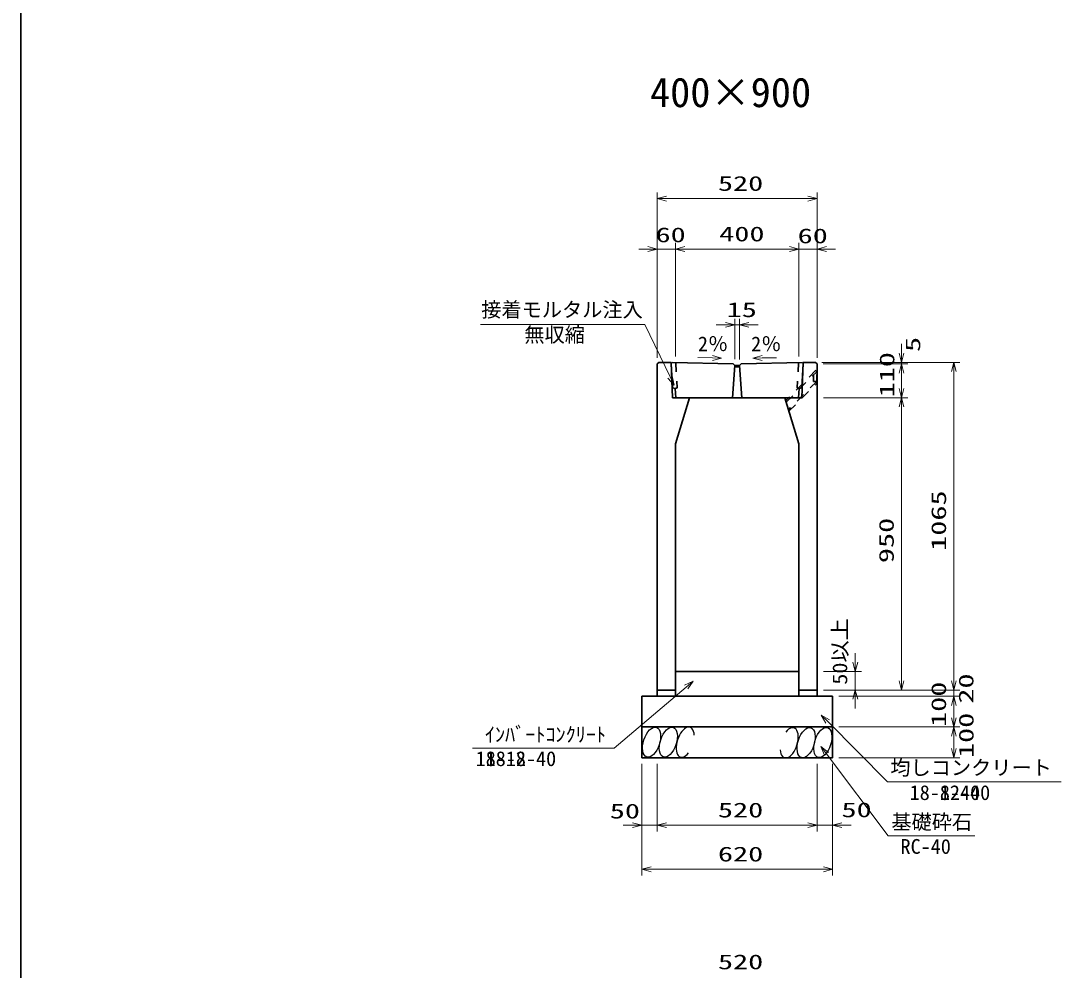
# Model space of a CAD drawing. Units: millimetres on the paper. Extents: x 15 to 1218, y 8 to 859.
# Drawn here: x 15.1 to 184.1, y 280.3 to 434.6 of the extents above; entities that cross this region are included whole.
import ezdxf
from ezdxf.enums import TextEntityAlignment as Align

# ---------------------------------------------------------------- set-up
doc = ezdxf.new("R2010")
doc.units = ezdxf.units.MM
doc.linetypes.add('USER3', pattern=[3, 1.5, -1.5])
for name, color, linetype, lineweight in [('D-STR-DIM（寸法）', 7, 'Continuous', 13), ('D-STR-HTXT(均しCON-旗)', 7, 'Continuous', 13), ('D-STR-HTXT(基礎砕石-旗)', 7, 'Continuous', 13), ('D-STR-HTXT（旗上げ）', 7, 'Continuous', 13), ('D-STR-STRF(グリ)', 7, 'Continuous', 25), ('D-STR（構造物）', 1, 'Continuous', 35)]:
    doc.layers.add(name, color=color, linetype=linetype, lineweight=lineweight)
doc.layers.add('D-STR-TXT(文字)', color=7, linetype='Continuous')
doc.styles.add('ＭＳ ゴシック', font='')
doc.styles.get('ＭＳ ゴシック').set_extended_font_data('MS Gothic')

# ---------------------------------------------------------------- blocks, each defined once
blk = doc.blocks.new('_Open30')
at = {"color": 7, "linetype": 'Continuous', "lineweight": 13}
for p, q in [((-1, 0.2679), (0, 0)), ((0, 0), (-1, -0.2679)), ((0, 0), (-1, 0))]:
    blk.add_line(p, q, dxfattribs=at)

msp = doc.modelspace()

# ---------------------------------------------------------------- linework, layer by layer
at = {"layer": 'D-STR-DIM（寸法）'}
for p, q in [((118.448, 398.491), (118.448, 406.7)), ((118.448, 398.491), (118.448, 406.7)), ((119.948, 405.7), (142.948, 405.7)), ((119.948, 405.7), (142.948, 405.7)), ((144.448, 398.491), (144.448, 406.7)), ((144.448, 398.491), (144.448, 406.7)), ((116.948, 397.491), (115.448, 397.491)), ((116.948, 397.491), (115.448, 397.491)), ((118.448, 379.839), (118.448, 398.491)), ((118.448, 379.839), (118.448, 398.491)), ((118.448, 397.491), (121.448, 397.491)), ((118.448, 397.491), (121.448, 397.491)), ((121.448, 380.028), (121.448, 398.491)), ((121.448, 380.028), (121.448, 398.491)), ((121.448, 380.028), (121.448, 398.491)), ((121.448, 380.028), (121.448, 398.491)), ((122.948, 397.491), (124.448, 397.491)), ((122.948, 397.491), (139.948, 397.491)), ((122.948, 397.491), (124.448, 397.491)), ((122.948, 397.491), (139.948, 397.491)), ((139.948, 397.491), (138.448, 397.491)), ((139.948, 397.491), (138.448, 397.491)), ((141.448, 380.028), (141.448, 398.491)), ((141.448, 380.028), (141.448, 398.491)), ((141.448, 380.028), (141.448, 398.491)), ((141.448, 380.028), (141.448, 398.491)), ((141.448, 397.491), (144.448, 397.491)), ((141.448, 397.491), (144.448, 397.491)), ((144.448, 379.836), (144.448, 398.491)), ((144.448, 379.836), (144.448, 398.491)), ((145.948, 397.491), (147.448, 397.491)), ((145.948, 397.491), (147.448, 397.491)), ((131.054, 379.585), (131.054, 386.179)), ((131.054, 379.585), (131.054, 386.179)), ((131.845, 379.569), (131.845, 386.179)), ((131.845, 379.569), (131.845, 386.179)), ((129.554, 385.179), (128.054, 385.179)), ((129.554, 385.179), (128.054, 385.179)), ((131.054, 385.179), (131.845, 385.179)), ((131.054, 385.179), (131.845, 385.179)), ((133.345, 385.179), (134.845, 385.179)), ((133.345, 385.179), (134.845, 385.179)), ((158.152, 380.584), (158.152, 382.084)), ((158.152, 380.584), (158.152, 382.084)), ((125.061, 379.862), (127.423, 379.815)), ((125.061, 379.862), (127.423, 379.815)), ((137.861, 379.844), (135.5, 379.797)), ((137.861, 379.844), (135.5, 379.797)), ((145.198, 379.084), (159.152, 379.084)), ((145.198, 379.084), (159.152, 379.084)), ((145.198, 379.084), (167.65, 379.084)), ((145.394, 378.841), (159.152, 378.841)), ((145.394, 378.841), (159.152, 378.841)), ((145.446, 378.841), (159.152, 378.841)), ((145.446, 378.841), (159.152, 378.841)), ((158.152, 378.841), (158.152, 379.084)), ((158.152, 378.841), (158.152, 379.084)), ((158.152, 374.836), (158.152, 377.341)), ((158.152, 377.341), (158.152, 375.841)), ((158.152, 374.836), (158.152, 377.341)), ((158.152, 377.341), (158.152, 375.841)), ((166.65, 327.336), (166.65, 377.584)), ((145.448, 373.336), (159.152, 373.336)), ((145.448, 373.336), (159.152, 373.336)), ((145.448, 373.336), (159.152, 373.336)), ((158.152, 327.336), (158.152, 371.836)), ((150.637, 330.336), (150.637, 331.836)), ((150.637, 330.336), (150.637, 331.836)), ((145.448, 328.836), (151.637, 328.836)), ((145.448, 328.836), (151.637, 328.836)), ((150.637, 325.836), (150.637, 328.836)), ((150.637, 325.836), (150.637, 328.836)), ((166.65, 327.336), (166.65, 328.836)), ((166.65, 327.336), (166.65, 328.836)), ((145.448, 325.836), (167.65, 325.836)), ((145.448, 325.836), (151.637, 325.836)), ((145.448, 325.836), (167.65, 325.836)), ((145.448, 325.836), (159.152, 325.836)), ((145.448, 325.836), (167.65, 325.836)), ((145.448, 325.836), (151.637, 325.836)), ((147.948, 324.836), (167.65, 324.836)), ((147.948, 324.836), (167.65, 324.836)), ((147.948, 324.836), (167.65, 324.836)), ((147.948, 324.836), (167.65, 324.836)), ((166.65, 324.836), (166.65, 325.836)), ((166.65, 324.836), (166.65, 325.836)), ((150.637, 324.336), (150.637, 322.836)), ((150.637, 324.336), (150.637, 322.836)), ((166.65, 321.336), (166.65, 323.336)), ((166.65, 323.336), (166.65, 321.836)), ((166.65, 321.336), (166.65, 323.336)), ((166.65, 323.336), (166.65, 321.836)), ((147.948, 319.836), (167.65, 319.836)), ((147.948, 319.836), (167.65, 319.836)), ((147.948, 319.836), (167.65, 319.836)), ((147.948, 319.836), (167.65, 319.836)), ((166.65, 316.336), (166.65, 318.336)), ((166.65, 316.336), (166.65, 318.336)), ((147.948, 314.836), (167.65, 314.836)), ((147.948, 314.836), (167.65, 314.836)), ((115.948, 313.836), (115.948, 302.868)), ((115.948, 313.836), (115.948, 302.868)), ((115.948, 312.836), (115.948, 295.711)), ((115.948, 312.836), (115.948, 295.711)), ((118.448, 313.836), (118.448, 302.868)), ((118.448, 313.836), (118.448, 302.868)), ((118.448, 313.836), (118.448, 302.868)), ((118.448, 313.836), (118.448, 302.868)), ((144.448, 313.836), (144.448, 302.868)), ((144.448, 313.836), (144.448, 302.868)), ((144.448, 312.836), (144.448, 302.868)), ((144.448, 312.836), (144.448, 302.868)), ((146.948, 313.836), (146.948, 302.868)), ((146.948, 313.836), (146.948, 302.868)), ((146.948, 312.836), (146.948, 295.711)), ((146.948, 312.836), (146.948, 295.711)), ((114.448, 303.868), (112.948, 303.868)), ((114.448, 303.868), (112.948, 303.868)), ((115.948, 303.868), (118.448, 303.868)), ((115.948, 303.868), (118.448, 303.868)), ((119.948, 303.868), (142.948, 303.868)), ((119.948, 303.868), (121.448, 303.868)), ((119.948, 303.868), (142.948, 303.868)), ((119.948, 303.868), (121.448, 303.868)), ((142.948, 303.868), (141.448, 303.868)), ((142.948, 303.868), (141.448, 303.868)), ((144.448, 303.868), (146.948, 303.868)), ((144.448, 303.868), (146.948, 303.868)), ((148.448, 303.868), (149.948, 303.868)), ((148.448, 303.868), (149.948, 303.868)), ((117.448, 296.711), (145.448, 296.711)), ((117.448, 296.711), (145.448, 296.711))]:
    msp.add_line(p, q, dxfattribs=at)
at = {"layer": 'D-STR-HTXT(均しCON-旗)'}
for points in [[(88.455, 316.405), (111.489, 316.405), (123.146, 326.316)], [(88.455, 316.405), (111.489, 316.405), (123.146, 326.316)], [(184.095, 310.888), (155.888, 310.888), (146.165, 320.705)], [(184.095, 310.888), (155.888, 310.888), (146.165, 320.705)]]:
    msp.add_lwpolyline(points, dxfattribs=at)
at = {"layer": 'D-STR-HTXT(基礎砕石-旗)'}
msp.add_lwpolyline([(170.069, 302.139), (155.966, 302.139), (145.962, 315.465)], dxfattribs=at)
msp.add_lwpolyline([(170.069, 302.139), (155.966, 302.139), (145.962, 315.465)], dxfattribs=at)
at = {"layer": 'D-STR-HTXT（旗上げ）'}
msp.add_lwpolyline([(89.724, 385.225), (116.445, 385.225), (120.539, 376.715)], dxfattribs=at)
at = {"layer": 'D-STR-STRF(グリ)'}
for centre, major_axis in [((117.542, 317.359), (0.79, 2.421)), ((117.542, 317.359), (0.79, 2.421)), ((120.264, 317.359), (0.79, 2.421)), ((120.264, 317.359), (0.79, 2.421)), ((142.652, 317.278), (-0.771, -2.427)), ((142.652, 317.278), (-0.771, -2.427)), ((145.373, 317.3), (-0.771, -2.427)), ((145.373, 317.3), (-0.771, -2.427))]:
    msp.add_ellipse(centre, major_axis=major_axis, ratio=0.5139, dxfattribs=at)
for centre, major_axis in [((123.004, 317.359), (0.79, 2.421)), ((123.004, 317.359), (0.79, 2.421)), ((139.911, 317.256), (-0.771, -2.427)), ((139.911, 317.256), (-0.771, -2.427))]:
    msp.add_ellipse(centre, major_axis=major_axis, ratio=0.5139, start_param=5.3575563, end_param=10.3750652, dxfattribs=at)
at = {"layer": 'D-STR（構造物）', "color": 2}
msp.add_line((15.054, 858.575), (15.054, 14.862), dxfattribs=at)
at = {"layer": 'D-STR（構造物）'}
for p, q in [((118.698, 379.084), (118.448, 378.839)), ((118.698, 379.084), (118.448, 378.839)), ((118.448, 378.839), (118.448, 350.836)), ((118.448, 378.839), (118.448, 325.836)), ((120.698, 379.044), (118.698, 379.084)), ((120.698, 379.044), (118.698, 379.084)), ((120.948, 373.336), (120.698, 379.044)), ((120.948, 373.336), (120.698, 379.044)), ((120.74, 378.878), (120.898, 379.04)), ((120.74, 378.878), (120.898, 379.04)), ((120.94, 374.956), (120.74, 378.878)), ((120.94, 374.956), (120.74, 378.878)), ((120.898, 379.04), (130.823, 378.841)), ((120.898, 379.04), (130.823, 378.841)), ((130.823, 378.841), (131.053, 378.587)), ((130.823, 378.841), (131.053, 378.587)), ((131.842, 378.587), (132.073, 378.841)), ((131.842, 378.587), (132.073, 378.841)), ((141.998, 379.04), (132.073, 378.841)), ((141.998, 379.04), (132.073, 378.841)), ((141.948, 373.336), (142.198, 379.044)), ((141.948, 373.336), (142.198, 379.044)), ((142.154, 378.879), (141.961, 374.958)), ((142.154, 378.879), (141.961, 374.958)), ((141.998, 379.04), (142.154, 378.879)), ((141.998, 379.04), (142.154, 378.879)), ((142.198, 379.044), (144.198, 379.084)), ((142.198, 379.044), (144.198, 379.084)), ((144.198, 379.084), (144.448, 378.839)), ((144.198, 379.084), (144.448, 378.839)), ((144.448, 378.836), (144.448, 350.836)), ((144.448, 378.836), (144.448, 325.836)), ((131.053, 378.587), (130.698, 373.343)), ((131.053, 378.587), (130.698, 373.343)), ((131.053, 378.587), (131.842, 378.587)), ((131.053, 378.587), (131.12, 378.337)), ((131.053, 378.587), (131.842, 378.587)), ((131.053, 378.587), (131.12, 378.337)), ((131.12, 378.337), (131.775, 378.337)), ((131.12, 378.337), (131.775, 378.337)), ((131.842, 378.587), (131.775, 378.337)), ((131.842, 378.587), (131.775, 378.337)), ((131.842, 378.587), (132.198, 373.343)), ((131.842, 378.587), (132.198, 373.343)), ((121.392, 374.836), (120.94, 374.956)), ((121.392, 374.836), (120.94, 374.956)), ((121.473, 373.336), (121.396, 374.836)), ((121.473, 373.336), (121.396, 374.836)), ((141.499, 374.836), (141.423, 373.336)), ((141.499, 374.836), (141.423, 373.336)), ((141.504, 374.836), (141.961, 374.958)), ((141.504, 374.836), (141.961, 374.958)), ((141.948, 373.336), (120.948, 373.336)), ((141.948, 373.336), (120.948, 373.336)), ((120.998, 373.336), (141.898, 373.336)), ((120.998, 373.336), (141.898, 373.336)), ((121.448, 365.836), (123.698, 373.336)), ((121.448, 365.836), (123.698, 373.336)), ((141.448, 365.836), (139.198, 373.336)), ((141.448, 365.836), (139.198, 373.336)), ((121.448, 365.836), (121.448, 350.836)), ((121.448, 365.836), (121.448, 325.836)), ((141.448, 365.836), (141.448, 350.836)), ((141.448, 365.836), (141.448, 325.836)), ((121.448, 328.836), (141.448, 328.836)), ((121.448, 328.836), (141.448, 328.836)), ((115.948, 324.836), (146.948, 324.836)), ((115.948, 324.836), (115.948, 314.836)), ((115.948, 324.836), (146.948, 324.836)), ((115.948, 324.836), (115.948, 314.836)), ((118.448, 325.836), (121.448, 325.836)), ((118.448, 325.836), (118.448, 324.836)), ((118.448, 325.836), (121.448, 325.836)), ((118.448, 325.836), (118.448, 324.836)), ((121.448, 325.836), (121.448, 324.836)), ((121.448, 325.836), (121.448, 324.836)), ((144.448, 325.836), (141.448, 325.836)), ((141.448, 325.836), (141.448, 324.836)), ((144.448, 325.836), (141.448, 325.836)), ((141.448, 325.836), (141.448, 324.836)), ((144.448, 325.836), (144.448, 324.836)), ((144.448, 325.836), (144.448, 324.836)), ((146.948, 324.836), (146.948, 314.836)), ((146.948, 324.836), (146.948, 314.836)), ((115.948, 319.836), (146.948, 319.836)), ((115.948, 319.836), (146.948, 319.836)), ((115.948, 314.836), (146.948, 314.836)), ((115.948, 314.836), (146.948, 314.836))]:
    msp.add_line(p, q, dxfattribs=at)
at = {"layer": 'D-STR（構造物）', "linetype": 'USER3'}
for p, q in [((121.484, 379.028), (121.691, 374.958)), ((121.484, 379.028), (121.691, 374.958)), ((141.41, 379.028), (141.209, 374.958)), ((141.41, 379.028), (141.209, 374.958)), ((144.198, 377.741), (139.335, 372.878)), ((144.198, 377.741), (139.335, 372.878)), ((139.415, 372.609), (144.373, 377.567)), ((139.415, 372.609), (144.373, 377.567)), ((143.873, 375.981), (143.873, 377.067)), ((143.873, 375.981), (143.873, 377.067)), ((144.373, 377.567), (144.125, 377.814)), ((144.373, 377.567), (144.125, 377.814)), ((144.373, 375.636), (144.373, 377.567)), ((144.373, 375.636), (144.373, 377.567)), ((144.373, 375.981), (139.781, 371.39)), ((144.373, 375.981), (139.781, 371.39)), ((139.855, 371.144), (144.373, 375.661)), ((139.855, 371.144), (144.373, 375.661)), ((144.373, 375.981), (143.873, 375.981)), ((144.373, 375.981), (143.873, 375.981)), ((144.125, 375.389), (144.373, 375.636)), ((144.125, 375.389), (144.373, 375.636)), ((121.691, 374.958), (121.396, 374.836)), ((121.691, 374.958), (121.396, 374.836)), ((141.209, 374.958), (141.504, 374.836)), ((141.209, 374.958), (141.504, 374.836))]:
    msp.add_line(p, q, dxfattribs=at)

# ---------------------------------------------------------------- block references
at = {"layer": 'D-STR-DIM（寸法）', "xscale": 1.5, "yscale": 1.5}
for p, rotation in [((118.448, 405.7), 180), ((118.448, 405.7), 180), ((121.448, 397.491), 180), ((121.448, 397.491), 180), ((121.448, 397.491), 180), ((121.448, 397.491), 180), ((144.448, 397.491), 180), ((144.448, 397.491), 180), ((131.845, 385.179), 180), ((131.845, 385.179), 180), ((158.152, 379.084), 270), ((158.152, 379.084), 270), ((128.923, 379.785), 358.85424), ((128.923, 379.785), 358.85424), ((134, 379.767), 181.14576), ((134, 379.767), 181.14576), ((158.152, 378.841), 90), ((158.152, 378.841), 90), ((158.152, 378.841), 90), ((158.152, 378.841), 90), ((166.65, 379.084), 90), ((158.152, 373.336), 270), ((158.152, 373.336), 270), ((158.152, 373.336), 90), ((150.637, 328.836), 270), ((150.637, 328.836), 270), ((158.152, 325.836), 270), ((166.65, 325.836), 270), ((166.65, 325.836), 270), ((166.65, 325.836), 270), ((150.637, 325.836), 90), ((150.637, 325.836), 90), ((166.65, 324.836), 90), ((166.65, 324.836), 90), ((166.65, 324.836), 90), ((166.65, 324.836), 90), ((166.65, 319.836), 270), ((166.65, 319.836), 270), ((166.65, 319.836), 90), ((166.65, 319.836), 90), ((166.65, 314.836), 270), ((166.65, 314.836), 270), ((118.448, 303.868), 180), ((118.448, 303.868), 180), ((118.448, 303.868), 180), ((118.448, 303.868), 180), ((146.948, 303.868), 180), ((146.948, 303.868), 180), ((115.948, 296.711), 180), ((115.948, 296.711), 180)]:
    msp.add_blockref('_Open30', p, dxfattribs=dict(at, rotation=rotation))
for p in [(144.448, 405.7), (144.448, 405.7), (118.448, 397.491), (118.448, 397.491), (141.448, 397.491), (141.448, 397.491), (141.448, 397.491), (141.448, 397.491), (131.054, 385.179), (131.054, 385.179), (115.948, 303.868), (115.948, 303.868), (144.448, 303.868), (144.448, 303.868), (144.448, 303.868), (144.448, 303.868), (146.948, 296.711), (146.948, 296.711)]:
    msp.add_blockref('_Open30', p, dxfattribs=at)
at = {"layer": 'D-STR-HTXT(均しCON-旗)', "xscale": 1.5, "yscale": 1.5}
for p, rotation in [((124.289, 327.287), 40.37163), ((124.289, 327.287), 40.37163), ((145.109, 321.771), 134.72505), ((145.109, 321.771), 134.72505)]:
    msp.add_blockref('_Open30', p, dxfattribs=dict(at, rotation=rotation))
at = {"layer": 'D-STR-HTXT(基礎砕石-旗)', "xscale": 1.5, "yscale": 1.5, "rotation": 126.89552}
msp.add_blockref('_Open30', (145.061, 316.664), dxfattribs=at)
msp.add_blockref('_Open30', (145.061, 316.664), dxfattribs=at)
at = {"layer": 'D-STR-HTXT（旗上げ）', "xscale": 1.5, "yscale": 1.5, "rotation": 295.69073}
msp.add_blockref('_Open30', (121.189, 375.363), dxfattribs=at)

# ---------------------------------------------------------------- texts
at = {"layer": 'D-STR-DIM（寸法）', "style": 'ＭＳ ゴシック', "width": 1.5}
for s, p in [('520', (128.323, 406.237)), ('520', (128.323, 406.237)), ('60', (118.183, 397.885)), ('60', (118.183, 397.885)), ('400', (128.531, 398.029)), ('400', (128.531, 398.029)), ('60', (141.267, 397.715)), ('60', (141.267, 397.715)), ('15', (129.736, 385.716)), ('15', (129.736, 385.716)), ('50', (110.75, 304.235)), ('50', (110.75, 304.235)), ('520', (128.323, 304.406)), ('520', (128.323, 304.406)), ('50', (148.399, 304.443)), ('50', (148.399, 304.443)), ('620', (128.323, 297.249)), ('620', (128.323, 297.249)), ('520', (128.323, 279.729)), ('520', (128.323, 279.729))]:
    msp.add_text(s, height=2.405, dxfattribs=at).set_placement(p, align=Align.BOTTOM_LEFT)
at = {"layer": 'D-STR-DIM（寸法）', "style": 'ＭＳ ゴシック'}
for rotation, p in [(0.01, (125.069, 380.16)), (0.01, (125.069, 380.16)), (359.99, (133.717, 380.157)), (359.99, (133.717, 380.157))]:
    msp.add_text('2％', height=2.405, rotation=rotation, dxfattribs=at).set_placement(p, align=Align.BOTTOM_LEFT)
for s, width, p in [('5', 1.5, (161.916, 380.77)), ('5', 1.5, (161.916, 380.77)), ('110', 1.5, (157.709, 373.393)), ('110', 1.5, (157.709, 373.393)), ('1065', 1.5, (166.113, 348.455)), ('950', 1.5, (157.615, 346.461)), ('50以上', 1.1, (150.055, 326.699)), ('50以上', 1.1, (150.055, 326.699)), ('20', 1.5, (170.565, 323.617)), ('20', 1.5, (170.565, 323.617)), ('100', 1.5, (166.113, 319.836)), ('100', 1.5, (166.113, 319.836)), ('100', 1.5, (170.585, 314.78)), ('100', 1.5, (170.585, 314.78))]:
    msp.add_text(s, height=2.405, rotation=90, dxfattribs=dict(at, width=width)).set_placement(p, align=Align.BOTTOM_LEFT)
at = {"layer": 'D-STR-HTXT(均しCON-旗)', "style": 'ＭＳ ゴシック'}
for s, p in [('ｲﾝﾊﾞｰﾄｺﾝｸﾘｰﾄ', (90.458, 316.689)), ('ｲﾝﾊﾞｰﾄｺﾝｸﾘｰﾄ', (90.458, 316.689)), ('18-12-40', (88.952, 312.754)), ('18-8-40', (90.577, 312.754)), ('均しコンクリート', (156.335, 311.299)), ('均しコンクリート', (156.335, 311.299)), ('18-12-40', (159.469, 307.237)), ('18-8-40', (159.469, 307.237))]:
    msp.add_text(s, height=2.405, dxfattribs=at).set_placement(p, align=Align.BOTTOM_LEFT)
at = {"layer": 'D-STR-HTXT(基礎砕石-旗)', "style": 'ＭＳ ゴシック'}
for s, p in [('基礎砕石', (156.501, 302.473)), ('基礎砕石', (156.501, 302.473)), ('RC-40', (157.989, 298.488)), ('RC-40', (157.989, 298.488))]:
    msp.add_text(s, height=2.405, dxfattribs=at).set_placement(p, align=Align.BOTTOM_LEFT)
at = {"layer": 'D-STR-HTXT（旗上げ）', "style": 'ＭＳ ゴシック'}
for s, p in [('接着モルタル注入', (89.869, 385.728)), ('無収縮', (96.873, 381.651))]:
    msp.add_text(s, height=2.405, dxfattribs=at).set_placement(p, align=Align.BOTTOM_LEFT)
at = {"layer": 'D-STR-TXT(文字)', "style": 'ＭＳ ゴシック'}
msp.add_text('400×900', height=4.811, dxfattribs=at).set_placement((117.282, 419.123), align=Align.BOTTOM_LEFT)

doc.saveas('drawing.dxf')
